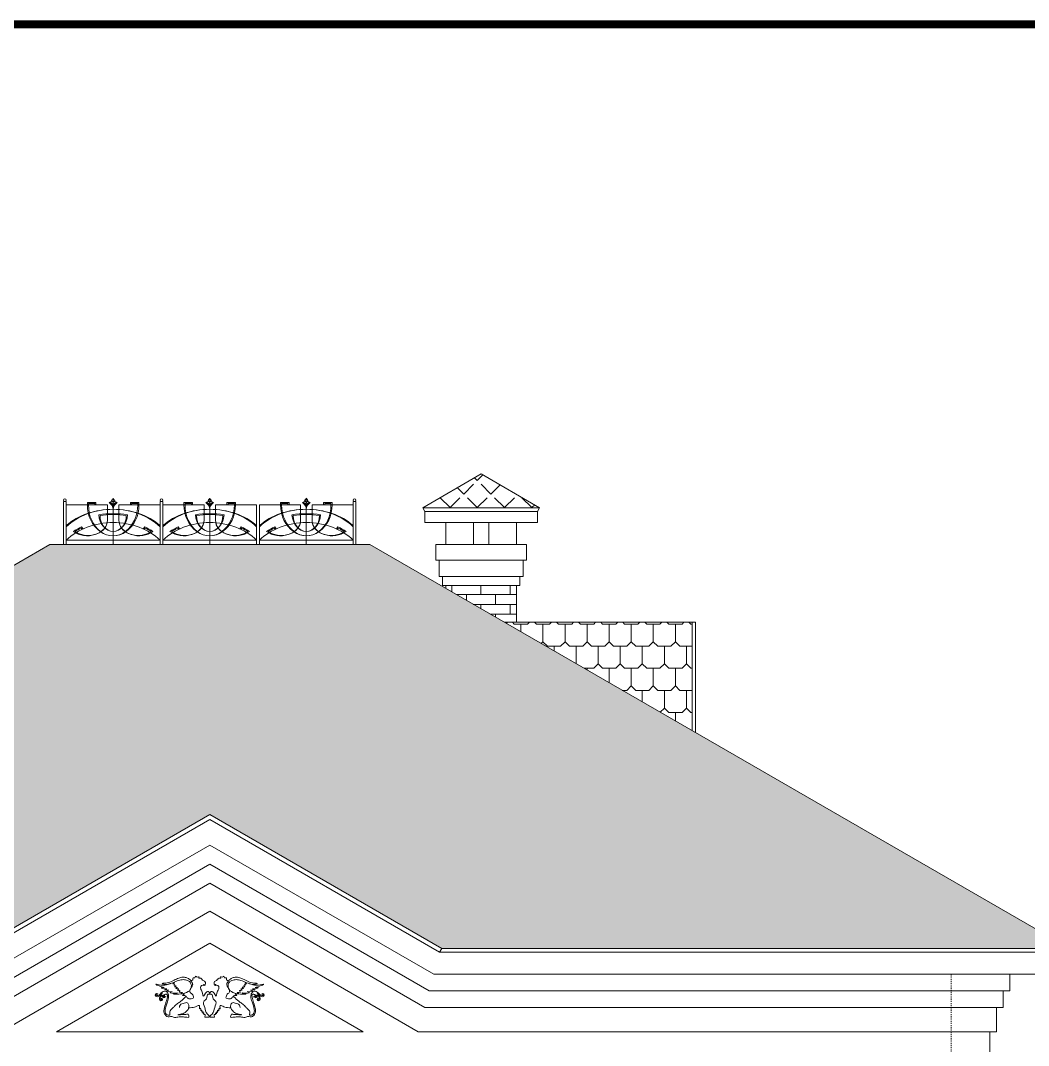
# Model space of a CAD drawing. Header units: millimetres. Extents: x 54 to 1314, y 20 to 614.
# Drawn here: x 157.4 to 248.7, y 219.4 to 312.3 of the extents above; entities that cross this region are included whole.
import ezdxf

# ---------------------------------------------------------------- set-up
doc = ezdxf.new("R2010")
doc.units = ezdxf.units.MM
doc.linetypes.add('CENTER2', pattern=[1.125, 0.75, -0.125, 0.125, -0.125])
for name, color, linetype, lineweight in [('A_РАЗМ.ОСНОВНЫЕ', 4, 'Continuous', 13), ('A_ФАСАД', 30, 'Continuous', 15), ('А_КИРПИЧ ОБЛИЦ.', 250, 'Continuous', 30), ('А_МЕТАЛ.ОГРАЖД.', 102, 'Continuous', 18), ('А_ОБЛИЦОВКА КАМЕНЬ', 211, 'Continuous', 20), ('А_ПЕРВЫЙ ПЛАН', 102, 'Continuous', 15), ('А_ШТУКАТУРКА ФАСАД', 7, 'Continuous', 15), ('ЛИСТ', 7, 'Continuous', 18), ('ОСИ', 40, 'CENTER2', 18), ('ШТРИХОВКА', 93, 'Continuous', 9)]:
    doc.layers.add(name, color=color, linetype=linetype, lineweight=lineweight)

# ---------------------------------------------------------------- blocks, each defined once
blk = doc.blocks.new('258852')
at = {"layer": 'А_МЕТАЛ.ОГРАЖД.', "lineweight": 20, "ltscale": 100}
for p, q in [((6.54, 10.5), (6.54, 0)), ((0, 9), (5.74, 9)), ((0, 9), (0, 0)), ((2.94, 9.5), (4.14, 9.5)), ((2.94, 9.5), (2.94, 9)), ((3.1, 9.3), (3.98, 9.3)), ((3.1, 9.3), (3.1, 9)), ((3.98, 9.3), (3.98, 9)), ((4.14, 9.5), (4.14, 9)), ((5.74, 9), (5.74, 5.5)), ((7.34, 9), (13.08, 9)), ((7.34, 9), (7.34, 5.5)), ((8.94, 9.5), (10.14, 9.5)), ((8.94, 9.5), (8.94, 9)), ((9.1, 9.3), (9.98, 9.3)), ((9.1, 9.3), (9.1, 9)), ((9.98, 9.3), (9.98, 9)), ((10.14, 9.5), (10.14, 9)), ((13.08, 9), (13.08, 0)), ((2.08, 3.72), (2.2, 3.47)), ((2.14, 4), (2.34, 3.57)), ((10.94, 4), (10.74, 3.57)), ((11, 3.72), (10.88, 3.47)), ((0, 1), (13.08, 1))]:
    blk.add_line(p, q, dxfattribs=at)
for centre, major_axis, ratio, start_param, end_param in [((3.31, 12.51), (0, 4.51), 0.8, 4.123265, 4.251473), ((9.77, 12.51), (0, 4.51), 0.8, 2.031713, 2.15992), ((6.54, 9), (0, 7), 0.514286, 1.570796, 4.712389), ((6.54, 9), (-0.04, 7), 0.491396, 1.567937, 4.70953), ((6.54, 8.89), (0, 0.915), 0.8, 0.170745, 0.833566), ((4.94, 8), (0, 2), 0.8, 4.712389, 5.560451), ((4.94, 8), (0, 2.2), 0.8, -1.141097, -0.734134), ((3.31, 7.49), (0, 4.51), 0.8, -1.10988, -0.981673), ((9.77, 7.49), (0, 4.51), 0.8, 0.981673, 1.10988), ((8.14, 8), (0, 2.2), 0.8, 0.734134, 1.141097), ((8.14, 8), (0, 2), 0.8, 0.722734, 1.570796), ((6.54, 8.89), (0, 0.915), 0.8, -0.833566, -0.170745), ((6.54, -2.35), (0, 10.35), 0.8, -0.910097, 0.910097), ((6.54, -2.89), (0, 10.89), 0.8, -0.848784, 0.848784), ((6.54, -5.35), (0, 12.35), 0.8, -0.203355, 0.203355), ((6.54, 7), (0, 4), 0.5, 1.634478, 4.648707), ((6.54, -5.35), (0, 12.15), 0.8, -0.189208, 0.18921), ((6.54, 6.58), (0, 3.58), 0.510378, 1.570797, 4.712389), ((6.54, -5.35), (0, 10.35), 0.8, -0.910097, 0.910097), ((2.94, 5.5), (0, 3.5), 0.8, 2.370053, 4.712389), ((3.05, 5.44), (0, 3.36), 0.8, 2.395974, 4.564201), ((10.14, 5.5), (0, 3.5), 0.8, 1.570796, 3.913132), ((10.03, 5.44), (0, 3.36), 0.8, 1.718985, 3.887211), ((6.54, -5.35), (0, 10.85), 0.8, 0.531989, 0.693766), ((6.54, -5.35), (0, 10.65), 0.8, 0.550763, 0.673035), ((6.54, -5.35), (0, 10.85), 0.8, -0.693766, -0.531989), ((6.54, -5.35), (0, 10.65), 0.8, -0.673035, -0.550763)]:
    blk.add_ellipse(centre, major_axis=major_axis, ratio=ratio, start_param=start_param, end_param=end_param, dxfattribs=at)
blk = doc.blocks.new('пакелщш')
at = {"layer": 'А_ШТУКАТУРКА ФАСАД', "lineweight": 13}
for points, knots in [([(4205.95, -417.21), (4205.67, -417.15), (4204.97, -417), (4206.66, -415.9), (4206.5, -414.45), (4207.63, -412.42), (4205.92, -411.78), (4206.26, -410.01), (4205.23, -410.35), (4205.31, -409.72), (4205.68, -409.33), (4206.63, -409.59), (4207.32, -411.56), (4207.36, -409.64), (4207.95, -408.97), (4208.13, -407.89), (4207.61, -407.39), (4206.82, -407.68), (4207.28, -407.25), (4206.88, -407.35), (4206.77, -407.59), (4206.43, -406.93), (4206.68, -406.3), (4207.22, -406.08), (4207.54, -406), (4207.52, -405.73), (4207.82, -405.72), (4207.83, -405.35), (4208.23, -405.41), (4208.75, -405.39), (4208.35, -404.76), (4209.15, -405.35), (4209.67, -404.47), (4209.6, -405.58), (4210.61, -404.99), (4210.06, -406.1), (4211.28, -406.05), (4209.56, -407.44), (4211.82, -408.76), (4211.02, -409.93), (4210.49, -410.15), (4210.36, -410.7), (4209.9, -411.48), (4211.33, -411.79), (4212.19, -411.28), (4212.55, -410.49), (4213.92, -410.73), (4212.26, -409.92), (4214.7, -410.24), (4212.89, -409.54), (4215.13, -409.81), (4213.77, -409.01), (4215.74, -409.16), (4213.99, -408.42), (4216.13, -408.65), (4214.47, -408.03), (4216.48, -408.07), (4214.93, -407.61), (4216.62, -407.64), (4215.33, -407.08), (4216.95, -407.2), (4215.59, -406.53), (4217.56, -407.03), (4218.38, -407.54), (4220.03, -407.53), (4222.25, -406.88), (4220.5, -407.93), (4218.2, -408.25), (4220.36, -408.08), (4219.16, -408.72), (4217.63, -408.56), (4219.68, -408.86), (4216.78, -408.98), (4218.57, -409.12), (4217.5, -409.67), (4215.96, -409.28), (4217.68, -409.76), (4216.13, -409.96), (4214.36, -409.77), (4217.57, -410.24), (4212.26, -410.37), (4210.5, -408.55), (4211.07, -406.52), (4212.11, -405.98), (4213.31, -405.73), (4214.86, -406.04), (4216.34, -406.75), (4217.82, -407.25), (4218.77, -407.36), (4220.07, -406.94), (4218.83, -406.85), (4217.89, -406.85), (4216.49, -406.17), (4215.08, -405.52), (4213.81, -405.06), (4212.66, -405.11), (4211.7, -405.45), (4211.15, -405.9), (4210.93, -406.16)], [0, 0, 0, 0, 0.656793, 1.627578, 3.813811, 5.617858, 6.785572, 8.269507, 8.652125, 9.050343, 9.630527, 10.11854, 11.770336, 12.673275, 13.946819, 14.827147, 15.542398, 15.91226, 16.171014, 16.433882, 16.583819, 16.812835, 17.924777, 18.350926, 18.606009, 18.752097, 19.013356, 19.217042, 19.637503, 20.003157, 20.32477, 20.869533, 21.45879, 21.974889, 22.560248, 23.186167, 23.83852, 24.451804, 27.326761, 27.80169, 28.368857, 28.926536, 29.465108, 30.657621, 31.649945, 32.480561, 33.166385, 33.80165, 34.84913, 35.384316, 36.404389, 36.855779, 37.737639, 38.332768, 39.220249, 39.751406, 40.589552, 41.081009, 41.790343, 42.249662, 42.900403, 43.506739, 44.008416, 46.501875, 47.737684, 49.271847, 50.672017, 52.037813, 52.913925, 53.705483, 54.66859, 55.31138, 56.540894, 57.158598, 57.710046, 58.872539, 59.538144, 60.411459, 61.685769, 62.773942, 65.387399, 69.031315, 70.124464, 71.061252, 72.357657, 73.771864, 75.67683, 77.388557, 78.165975, 79.019692, 79.686147, 80.526944, 82.352705, 83.955297, 85.303709, 86.333569, 87.324452, 88.343947, 88.343947, 88.343947, 88.343947]), ([(4212.37, -410.88), (4212.44, -410.93), (4213, -411.39), (4213.77, -412.25), (4215.05, -413.02), (4215.97, -413.79), (4216.61, -414.64), (4217.31, -415.18), (4217.45, -415.85), (4217.14, -416.63), (4218.54, -416.49), (4218.82, -415.49), (4218.74, -414.88), (4218.72, -414.71)], [93.588041, 93.588041, 93.588041, 93.588041, 93.841779, 95.804667, 96.967126, 98.32131, 99.366058, 100.155367, 100.878258, 101.346688, 102.144081, 103.526506, 104.027412, 104.027412, 104.027412, 104.027412]), ([(4219.07, -414.71), (4218.68, -413.17), (4218.33, -411.99), (4217.52, -410), (4218.86, -410.22), (4219, -410.61), (4218.89, -410.99), (4218.08, -411.09), (4219.02, -411.06), (4219.25, -410.76), (4219.26, -410.12), (4219.72, -411.19), (4218.41, -411.27), (4219.87, -411.36), (4219.45, -410.18), (4220.36, -411.05), (4220.25, -412.15), (4219.64, -411.77), (4220.06, -411.38), (4219.5, -411.61), (4219.63, -412.32), (4220.53, -412.12), (4220.53, -411.26), (4220.25, -410.66), (4219.27, -409.38), (4220.36, -410.86), (4221.21, -411.1), (4221.88, -410.58), (4221.54, -409.81), (4220.69, -410.3), (4221.39, -410.04), (4221.55, -410.62), (4220.56, -410.76), (4220.08, -409.7), (4218.78, -409.08), (4217.82, -409.88), (4217.59, -411.09), (4217.92, -412.21), (4218.29, -413.17), (4218.72, -414.71)], [105.617888, 105.617888, 105.617888, 105.617888, 106.182807, 108.584082, 109.073879, 109.391889, 109.719749, 110.164061, 110.769493, 111.101554, 111.425721, 112.028149, 112.638557, 113.346184, 113.968959, 114.683123, 115.602869, 115.861274, 116.186785, 116.428031, 116.971815, 117.644001, 118.258568, 119.185128, 120.070509, 121.187752, 122.218897, 122.71854, 123.362668, 123.817679, 124.207586, 124.547466, 125.031452, 126.385669, 127.719918, 128.633326, 129.670492, 131.258958, 132.053416, 132.053416, 132.053416, 132.053416]), ([(4211.69, -414.37), (4211.68, -414.36), (4210.95, -414.24), (4210.13, -414.35), (4209.28, -413.8), (4208.03, -413.33), (4208.64, -415.05), (4207.84, -414.09), (4208.14, -415.64), (4207.55, -414.66), (4207.72, -416.09), (4207.22, -415.14), (4207.37, -416.54), (4206.93, -415.56), (4207.2, -416.63), (4206.64, -416.16), (4206.6, -416.77), (4206.96, -417.37), (4206.29, -417.09), (4206.04, -417.17), (4205.94, -417.21)], [158.985678, 158.985678, 158.985678, 158.985678, 159.009151, 160.809952, 161.52472, 162.369533, 163.279705, 163.61995, 164.410801, 164.708267, 165.407651, 165.686134, 166.335547, 166.63755, 167.149428, 167.452836, 167.817615, 168.37194, 168.873825, 169.201563, 169.201563, 169.201563, 169.201563]), ([(4219.07, -414.71), (4219.07, -414.73), (4219.14, -415), (4219.16, -415.51), (4218.95, -416.14), (4218.65, -416.63), (4218.17, -416.98), (4217.49, -417.18), (4216.79, -416.84), (4216, -417.44), (4214.88, -417.03), (4213.5, -417.1), (4212.57, -417.11), (4211.46, -417.38), (4211.64, -416.71), (4211.79, -415.98), (4212.64, -416.48), (4213.4, -416.28), (4213.92, -416.53), (4215.23, -416.47), (4214.5, -416.34), (4214.07, -416.26), (4213.42, -416.12), (4212.72, -415.84), (4212.3, -415.26), (4211.81, -414.87), (4211.65, -414.32), (4211.47, -413.79), (4211.7, -413.33), (4211.89, -412.93), (4212.41, -412.62), (4212.98, -413.09), (4213.72, -413), (4214.27, -413.49), (4214.44, -414), (4214.46, -414.22)], [133.748644, 133.748644, 133.748644, 133.748644, 133.789208, 134.594433, 135.230208, 135.764099, 136.285705, 136.978181, 137.801782, 138.349677, 139.679836, 141.040022, 142.353896, 142.980714, 143.456741, 143.9749, 144.9102, 145.470638, 146.253998, 147.075106, 147.40505, 147.850678, 148.564652, 149.332807, 150.067685, 150.650344, 151.144117, 151.77582, 152.216136, 152.630051, 153.112862, 153.771806, 154.557528, 155.202678, 155.875084, 155.875084, 155.875084, 155.875084])]:
    blk.add_open_spline(points, degree=3, knots=knots, dxfattribs=at)
blk.add_open_spline([(4210.6, -406.68), (4210.51, -406.89), (4210.46, -407.12), (4210.44, -407.35)], degree=3, dxfattribs=at)

msp = doc.modelspace()

# ---------------------------------------------------------------- hatches: boundary and pattern name
at = {"layer": 'А_КИРПИЧ ОБЛИЦ.', "lineweight": 9}
h = msp.add_hatch(dxfattribs=at)
h.set_pattern_fill('AR-BRSTD', color=41, scale=0.013, style=0)
h.set_pattern_definition([(0, (302.1093, 253.1868), (0, 0.8806434), []), (90, (302.1093, 253.1868), (-1.3208, 0.880643), [0.880643, -0.880643])])
h.paths.add_polyline_path([(201.209, 257.725), (202.309, 257.725), (202.309, 261.069), (195.909, 261.069), (195.909, 260.785)])
at = {"layer": 'ШТРИХОВКА', "lineweight": 5, "ltscale": 100}
h = msp.add_hatch(dxfattribs=at)
h.set_pattern_fill('ANGLE', color=30, scale=0.25, angle=45, style=0)
h.set_pattern_definition([(45, (300.0101, 268.1135), (-1.234785, 1.234785), [1.27, -0.47625]), (135, (300.0101, 268.1135), (-1.234785, -1.234785), [1.27, -0.47625])])
h.paths.add_polyline_path([(193.81, 268.113), (199.109, 271.173), (204.408, 268.113)])
at = {"layer": 'ШТРИХОВКА'}
h = msp.add_hatch(dxfattribs=at)
h.set_pattern_fill('SHINGLES', color=30, scale=4, angle=720, pattern_type=2)
h.set_pattern_definition([(360, (-2642.5313, 4796.479), (3e-15, 4), [1.2, -0.8, 1.2, -0.8]), (360, (-2641.5313, 4798.479), (3e-15, 4), [1.2, -0.8, 1.2, -0.8]), (90, (-2642.9313, 4796.879), (-4, 3e-15), [1.6, -2.4]), (90, (-2641.9313, 4798.879), (-4, 3e-15), [1.6, -2.4]), (90, (-2640.9313, 4796.879), (-4, 3e-15), [1.6, -2.4]), (90, (-2639.9313, 4798.879), (-4, 3e-15), [1.6, -2.4]), (225, (-2642.9313, 4796.879), (-4e-15, -4), [0.5656854, -5.0911688]), (225, (-2640.9313, 4796.879), (-4e-15, -4), [0.5656854, -5.0911688]), (225, (-2641.9313, 4798.879), (-4e-15, -4), [0.5656854, -5.0911688]), (225, (-2639.9313, 4798.879), (-4e-15, -4), [0.5656854, -5.0911688]), (135, (-2642.5313, 4796.479), (-4, 3e-15), [0.5656854, -5.0911688]), (135, (-2641.5313, 4798.479), (-4, 3e-15), [0.5656854, -5.0911688]), (135, (-2640.5313, 4796.479), (-4, 3e-15), [0.5656854, -5.0911688]), (135, (-2639.5313, 4798.479), (-4, 3e-15), [0.5656854, -5.0911688])])
h.paths.add_polyline_path([(153.609, 245.254), (146.309, 245.254), (146.309, 256.721), (153.609, 256.721)], flags=16)
h.paths.add_polyline_path([(153.609, 261.073), (153.609, 260.421), (154.509, 260.421), (154.509, 259.021), (154.209, 259.021), (154.209, 257.521), (153.909, 257.521), (153.909, 256.721), (146.071, 256.721), (96.61, 228.165), (153.481, 228.165), (174.509, 240.306), (195.538, 228.165), (252.408, 228.165), (189.009, 264.769), (160.009, 264.769)])
h = msp.add_hatch(dxfattribs=at)
h.set_pattern_fill('SHINGLES', color=30, scale=4, angle=720, pattern_type=2)
h.set_pattern_definition([(360, (-2657.8936, 4789.5508), (2e-15, 4), [1.2, -0.8, 1.2, -0.8]), (360, (-2656.8936, 4791.5508), (2e-15, 4), [1.2, -0.8, 1.2, -0.8]), (90, (-2658.2936, 4789.9508), (-4, 2e-15), [1.6, -2.4]), (90, (-2657.2936, 4791.9508), (-4, 2e-15), [1.6, -2.4]), (90, (-2656.2936, 4789.9508), (-4, 2e-15), [1.6, -2.4]), (90, (-2655.2936, 4791.9508), (-4, 2e-15), [1.6, -2.4]), (225, (-2658.2936, 4789.9508), (-3e-15, -4), [0.5656854, -5.0911688]), (225, (-2656.2936, 4789.9508), (-3e-15, -4), [0.5656854, -5.0911688]), (225, (-2657.2936, 4791.9508), (-3e-15, -4), [0.5656854, -5.0911688]), (225, (-2655.2936, 4791.9508), (-3e-15, -4), [0.5656854, -5.0911688]), (135, (-2657.8936, 4789.5508), (-4, 2e-15), [0.5656854, -5.0911688]), (135, (-2656.8936, 4791.5508), (-4, 2e-15), [0.5656854, -5.0911688]), (135, (-2655.8936, 4789.5508), (-4, 2e-15), [0.5656854, -5.0911688]), (135, (-2654.8936, 4791.5508), (-4, 2e-15), [0.5656854, -5.0911688])])
h.paths.add_polyline_path([(218.23, 257.725), (218.23, 247.898), (201.209, 257.725)])

# ---------------------------------------------------------------- linework, layer by layer
at = {"layer": 'A_ФАСАД'}
msp.add_lwpolyline([(195.909, 260.785), (195.909, 261.069), (202.309, 261.069), (202.309, 257.725)], dxfattribs=at)
at = {"layer": 'А_КИРПИЧ ОБЛИЦ.', "lineweight": 15}
for p, q in [((195.909, 264.769), (195.909, 266.769)), ((198.409, 264.769), (198.409, 266.769)), ((199.809, 264.769), (199.809, 266.769)), ((202.309, 264.769), (202.309, 266.769))]:
    msp.add_line(p, q, dxfattribs=at)
at = {"layer": 'А_ОБЛИЦОВКА КАМЕНЬ'}
for p, q in [((160.609, 220.62), (174.509, 228.645)), ((188.409, 220.62), (174.509, 228.645)), ((160.609, 220.62), (188.409, 220.62))]:
    msp.add_line(p, q, dxfattribs=at)
at = {"layer": 'А_ПЕРВЫЙ ПЛАН', "ltscale": 100}
for p, q in [((193.81, 268.113), (199.109, 271.173)), ((204.408, 268.113), (199.109, 271.173)), ((161.256, 264.769), (161.256, 268.669)), ((161.506, 268.669), (161.256, 268.669)), ((161.506, 264.769), (161.506, 268.669)), ((170.008, 264.769), (170.008, 268.669)), ((170.258, 268.669), (170.008, 268.669)), ((170.258, 264.769), (170.258, 268.669)), ((187.512, 264.769), (187.512, 268.669)), ((187.512, 268.669), (187.762, 268.669)), ((187.762, 264.769), (187.762, 268.669)), ((193.81, 268.113), (204.408, 268.113)), ((194.009, 267.769), (193.81, 268.113)), ((204.209, 267.769), (204.408, 268.113)), ((153.609, 261.073), (160.009, 264.769)), ((160.009, 264.769), (189.009, 264.769)), ((252.408, 228.165), (189.009, 264.769)), ((218.53, 257.725), (201.209, 257.725)), ((218.23, 247.898), (218.23, 257.725)), ((218.53, 247.725), (218.53, 257.725)), ((153.481, 228.165), (174.509, 240.306)), ((195.538, 228.165), (174.509, 240.306)), ((195.339, 227.82), (195.538, 228.165)), ((195.538, 228.165), (252.408, 228.165))]:
    msp.add_line(p, q, dxfattribs=at)
for centre in [(161.381, 268.794), (170.133, 268.794), (187.637, 268.794)]:
    msp.add_circle(centre, 0.125, dxfattribs=at)
at = {"layer": 'А_ШТУКАТУРКА ФАСАД', "color": 7}
for p, q in [((153.68, 227.82), (174.509, 239.846)), ((195.339, 227.82), (174.509, 239.846)), ((154.216, 225.82), (174.509, 237.536)), ((194.803, 225.82), (174.509, 237.536)), ((154.618, 224.32), (174.509, 235.804)), ((194.401, 224.32), (174.509, 235.804)), ((155.02, 222.82), (174.509, 234.072)), ((193.999, 222.82), (174.509, 234.072)), ((155.609, 220.62), (174.509, 231.532)), ((193.409, 220.62), (174.509, 231.532)), ((194.803, 225.82), (252.209, 225.82)), ((247.009, 224.32), (247.009, 225.82)), ((194.401, 224.32), (247.009, 224.32)), ((246.409, 222.82), (246.409, 224.32)), ((246.409, 222.82), (193.999, 222.82)), ((245.809, 220.62), (245.809, 222.82)), ((245.809, 220.62), (193.409, 220.62)), ((245.209, 220.62), (245.209, 214.877))]:
    msp.add_line(p, q, dxfattribs=at)
at = {"layer": 'А_ШТУКАТУРКА ФАСАД'}
msp.add_line((195.339, 227.82), (252.209, 227.82), dxfattribs=at)
at = {"layer": 'А_ШТУКАТУРКА ФАСАД', "color": 7}
for points in [[(204.209, 266.769), (194.009, 266.769), (194.009, 267.769), (204.209, 267.769)], [(203.209, 264.769), (195.009, 264.769), (195.009, 263.369), (203.209, 263.369)], [(195.309, 263.369), (202.909, 263.369), (202.909, 261.869), (195.309, 261.869)], [(202.609, 261.869), (195.609, 261.869), (195.609, 261.069), (202.609, 261.069)]]:
    msp.add_lwpolyline(points, close=True, dxfattribs=at)
at = {"layer": 'ЛИСТ', "const_width": 0.7}
msp.add_lwpolyline([(74.025, 24.917), (469.025, 24.917), (469.025, 311.917), (74.025, 311.917)], close=True, dxfattribs=at)
at = {"layer": 'ОСИ', "ltscale": 0.01}
msp.add_line((241.709, 225.82), (241.709, 136.604), dxfattribs=at)

# ---------------------------------------------------------------- block references
at = {"layer": 'A_РАЗМ.ОСНОВНЫЕ', "yscale": 0.3999999999999773}
for p, xscale in [((170.008, 264.769), -0.65), ((178.76, 264.769), -0.65), ((179.01, 264.769), 0.65)]:
    msp.add_blockref('258852', p, dxfattribs=dict(at, xscale=xscale))
at = {"layer": 'А_ШТУКАТУРКА ФАСАД', "yscale": 0.3, "zscale": 0.3}
for p, xscale in [((1436.094, 347.086), -0.3), ((-1087.075, 347.086), 0.3)]:
    msp.add_blockref('пакелщш', p, dxfattribs=dict(at, xscale=xscale))

doc.saveas('drawing.dxf')
